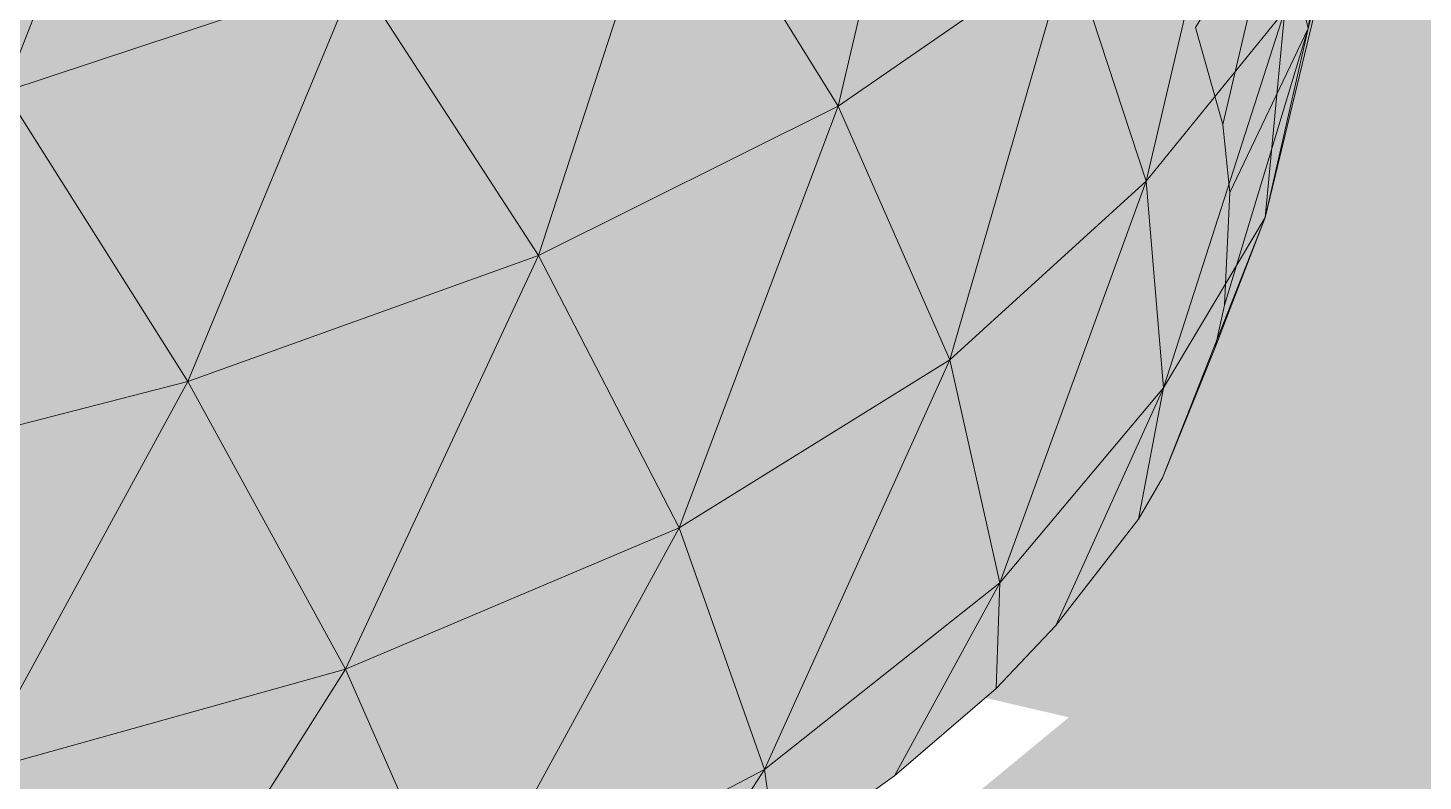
# Paper-space layout '01 Общая пространственная схема' of a CAD drawing. Header units: millimetres. Extents: x 10 to 584, y 10 to 410.
# Drawn here: x 181.96 to 211.32, y 229.78 to 245.62 of the extents above; entities that cross this region are included whole.
import ezdxf

# ---------------------------------------------------------------- set-up
doc = ezdxf.new("R2010")
doc.units = ezdxf.units.MM
doc.layers.add('P_BEYOND', color=7, linetype='Continuous', lineweight=9, true_color=0x9ea9a3)
doc.layers.add('P_FILL', color=7, linetype='Continuous', lineweight=0, true_color=0xe8e9e2)

psp = doc.layouts.new('01 Общая пространственная схема')

# ---------------------------------------------------------------- hatches: boundary and pattern name
at = {"layer": 'P_FILL', "true_color": 0xb5b4ab}
psp.add_hatch(color=7, dxfattribs=at).paths.add_polyline_path([(70.047, 230.856), (126.597, 277.479), (128.876, 276.948), (174.457, 266.323), (173.246, 265.324), (127.665, 275.949), (73.538, 231.324), (175.335, 207.596), (229.462, 252.221), (183.881, 262.845), (185.093, 263.845), (230.674, 253.22), (232.953, 252.689), (176.403, 206.066), (174.124, 206.597), (72.326, 230.325), (70.047, 230.856)])
at = {"layer": 'P_FILL', "true_color": 0xa8a79f}
psp.add_hatch(color=7, dxfattribs=at).paths.add_polyline_path([(183.881, 235.779), (183.881, 262.845), (229.462, 252.221), (229.462, 225.155), (183.881, 235.779)])
at = {"layer": 'P_FILL', "true_color": 0xd9d3c3}
for points in [[(208.903, 245.615), (208.245, 248.443), (210.214, 254.128), (208.903, 245.615)], [(206.944, 238.902), (207.142, 239.791), (208.903, 245.615), (208.002, 241.638), (206.944, 238.902)]]:
    psp.add_hatch(color=7, dxfattribs=at).paths.add_polyline_path(points)
at = {"layer": 'P_FILL', "true_color": 0xd6d0c0}
psp.add_hatch(color=7, dxfattribs=at).paths.add_polyline_path([(210.022, 249.993), (208.903, 245.615), (210.214, 254.128), (210.022, 249.993)])
at = {"layer": 'P_FILL', "true_color": 0x94938c}
psp.add_hatch(color=7, dxfattribs=at).paths.add_polyline_path([(232.953, 225.623), (176.403, 179), (176.403, 206.066), (232.953, 252.689), (232.953, 225.623)])
at = {"layer": 'P_FILL', "true_color": 0xb5b0a3}
for points in [[(199.015, 243.977), (195.549, 249.568), (201.025, 252.561), (199.015, 243.977)], [(203.875, 247.336), (199.015, 243.977), (201.025, 252.561), (203.875, 247.336)], [(205.496, 242.397), (203.875, 247.336), (207.509, 250.981), (205.496, 242.397)], [(208.412, 245.988), (205.496, 242.397), (207.509, 250.981), (208.412, 245.988)], [(208.002, 241.638), (208.412, 245.988), (210.022, 249.993), (208.002, 241.638)], [(188.876, 246.743), (195.549, 249.568), (192.706, 240.839), (188.876, 246.743)], [(195.549, 249.568), (199.015, 243.977), (192.706, 240.839), (195.549, 249.568)], [(201.362, 238.641), (199.015, 243.977), (203.875, 247.336), (201.362, 238.641)], [(205.496, 242.397), (201.362, 238.641), (203.875, 247.336), (205.496, 242.397)], [(181.478, 244.287), (188.876, 246.743), (185.33, 238.184), (181.478, 244.287)], [(188.876, 246.743), (192.706, 240.839), (185.33, 238.184), (188.876, 246.743)], [(205.862, 238.054), (205.496, 242.397), (208.412, 245.988), (205.862, 238.054)], [(208.002, 241.638), (205.862, 238.054), (208.412, 245.988), (208.002, 241.638)], [(192.706, 240.839), (199.015, 243.977), (195.671, 235.107), (192.706, 240.839)], [(199.015, 243.977), (201.362, 238.641), (195.671, 235.107), (199.015, 243.977)], [(202.417, 233.953), (201.362, 238.641), (205.496, 242.397), (202.417, 233.953)], [(205.862, 238.054), (202.417, 233.953), (205.496, 242.397), (205.862, 238.054)], [(205.862, 238.054), (208.002, 241.638), (205.84, 236.157), (205.332, 235.292), (205.862, 238.054)], [(206.944, 238.902), (205.84, 236.157), (208.002, 241.638), (206.944, 238.902)], [(185.33, 238.184), (192.706, 240.839), (188.645, 232.133), (185.33, 238.184)], [(192.706, 240.839), (195.671, 235.107), (188.645, 232.133), (192.706, 240.839)], [(195.671, 235.107), (201.362, 238.641), (197.463, 230.025), (195.671, 235.107)], [(201.362, 238.641), (202.417, 233.953), (197.463, 230.025), (201.362, 238.641)], [(177.503, 236.172), (185.33, 238.184), (180.835, 229.951), (177.503, 236.172)], [(185.33, 238.184), (188.645, 232.133), (180.835, 229.951), (185.33, 238.184)], [(202.417, 233.953), (205.862, 238.054), (203.594, 233.049), (202.337, 231.727), (202.417, 233.953)], [(205.332, 235.292), (203.594, 233.049), (205.862, 238.054), (205.332, 235.292)], [(188.645, 232.133), (195.671, 235.107), (191.056, 226.654), (188.645, 232.133)], [(195.671, 235.107), (197.463, 230.025), (191.056, 226.654), (195.671, 235.107)], [(197.463, 230.025), (202.417, 233.953), (200.201, 229.893), (197.728, 228.122), (197.463, 230.025)], [(200.201, 229.893), (202.417, 233.953), (202.337, 231.727), (200.201, 229.893)], [(180.835, 229.951), (188.645, 232.133), (183.598, 224.156), (180.835, 229.951)], [(188.645, 232.133), (191.056, 226.654), (183.598, 224.156), (188.645, 232.133)], [(191.056, 226.654), (197.463, 230.025), (195.281, 226.659), (191.599, 224.807), (191.056, 226.654)], [(195.281, 226.659), (197.463, 230.025), (197.728, 228.122), (195.281, 226.659)]]:
    psp.add_hatch(color=7, dxfattribs=at).paths.add_polyline_path(points)
at = {"layer": 'P_FILL', "true_color": 0xbdb7aa}
psp.add_hatch(color=7, dxfattribs=at).paths.add_polyline_path([(177.4, 251.382), (184.619, 252.373), (181.478, 244.287), (177.4, 251.382)])
at = {"layer": 'P_FILL', "true_color": 0xb9b3a6}
psp.add_hatch(color=7, dxfattribs=at).paths.add_polyline_path([(184.619, 252.373), (188.876, 246.743), (181.478, 244.287), (184.619, 252.373)])
at = {"layer": 'P_FILL', "true_color": 0xd7d1c1}
psp.add_hatch(color=7, dxfattribs=at).paths.add_polyline_path([(208.002, 241.638), (208.903, 245.615), (210.022, 249.993), (208.002, 241.638)])
at = {"layer": 'P_FILL', "true_color": 0xded8c7}
psp.add_hatch(color=7, dxfattribs=at).paths.add_polyline_path([(207.109, 243.59), (206.532, 245.634), (208.245, 248.443), (207.109, 243.59)])
at = {"layer": 'P_FILL', "true_color": 0xdcd5c5}
for points in [[(207.109, 243.59), (208.245, 248.443), (208.903, 245.615), (207.258, 242.159), (207.109, 243.59)], [(207.142, 239.791), (207.258, 242.159), (208.903, 245.615), (207.142, 239.791)]]:
    psp.add_hatch(color=7, dxfattribs=at).paths.add_polyline_path(points)
at = {"layer": 'P_FILL', "true_color": 0xb6b1a4}
psp.add_hatch(color=7, dxfattribs=at).paths.add_polyline_path([(181.478, 244.287), (185.33, 238.184), (177.503, 236.172), (181.478, 244.287)])

# ---------------------------------------------------------------- linework, layer by layer
at = {"layer": 'P_BEYOND'}
for points in [[(208.903, 245.615), (208.245, 248.443), (210.214, 254.128), (208.903, 245.615)], [(210.022, 249.993), (208.903, 245.615), (210.214, 254.128), (210.022, 249.993)], [(199.015, 243.977), (195.549, 249.568), (201.025, 252.561), (199.015, 243.977)], [(203.875, 247.336), (199.015, 243.977), (201.025, 252.561), (203.875, 247.336)], [(177.4, 251.382), (184.619, 252.373), (181.478, 244.287), (177.4, 251.382)], [(184.619, 252.373), (188.876, 246.743), (181.478, 244.287), (184.619, 252.373)], [(205.496, 242.397), (203.875, 247.336), (207.509, 250.981), (205.496, 242.397)], [(208.412, 245.988), (205.496, 242.397), (207.509, 250.981), (208.412, 245.988)], [(208.002, 241.638), (208.903, 245.615), (210.022, 249.993), (208.002, 241.638)], [(208.002, 241.638), (208.412, 245.988), (210.022, 249.993), (208.002, 241.638)], [(188.876, 246.743), (195.549, 249.568), (192.706, 240.839), (188.876, 246.743)], [(195.549, 249.568), (199.015, 243.977), (192.706, 240.839), (195.549, 249.568)], [(207.109, 243.59), (206.532, 245.634), (208.245, 248.443), (207.109, 243.59)], [(207.109, 243.59), (208.245, 248.443), (208.903, 245.615), (207.258, 242.159), (207.109, 243.59)], [(201.362, 238.641), (199.015, 243.977), (203.875, 247.336), (201.362, 238.641)], [(205.496, 242.397), (201.362, 238.641), (203.875, 247.336), (205.496, 242.397)], [(181.478, 244.287), (188.876, 246.743), (185.33, 238.184), (181.478, 244.287)], [(188.876, 246.743), (192.706, 240.839), (185.33, 238.184), (188.876, 246.743)], [(205.862, 238.054), (205.496, 242.397), (208.412, 245.988), (205.862, 238.054)], [(208.002, 241.638), (205.862, 238.054), (208.412, 245.988), (208.002, 241.638)], [(206.944, 238.902), (207.142, 239.791), (208.903, 245.615), (208.002, 241.638), (206.944, 238.902)], [(207.142, 239.791), (207.258, 242.159), (208.903, 245.615), (207.142, 239.791)], [(181.478, 244.287), (185.33, 238.184), (177.503, 236.172), (181.478, 244.287)], [(192.706, 240.839), (199.015, 243.977), (195.671, 235.107), (192.706, 240.839)], [(199.015, 243.977), (201.362, 238.641), (195.671, 235.107), (199.015, 243.977)], [(202.417, 233.953), (201.362, 238.641), (205.496, 242.397), (202.417, 233.953)], [(205.862, 238.054), (202.417, 233.953), (205.496, 242.397), (205.862, 238.054)], [(205.862, 238.054), (208.002, 241.638), (205.84, 236.157), (205.332, 235.292), (205.862, 238.054)], [(206.944, 238.902), (205.84, 236.157), (208.002, 241.638), (206.944, 238.902)], [(185.33, 238.184), (192.706, 240.839), (188.645, 232.133), (185.33, 238.184)], [(192.706, 240.839), (195.671, 235.107), (188.645, 232.133), (192.706, 240.839)], [(195.671, 235.107), (201.362, 238.641), (197.463, 230.025), (195.671, 235.107)], [(201.362, 238.641), (202.417, 233.953), (197.463, 230.025), (201.362, 238.641)], [(177.503, 236.172), (185.33, 238.184), (180.835, 229.951), (177.503, 236.172)], [(185.33, 238.184), (188.645, 232.133), (180.835, 229.951), (185.33, 238.184)], [(202.417, 233.953), (205.862, 238.054), (203.594, 233.049), (202.337, 231.727), (202.417, 233.953)], [(205.332, 235.292), (203.594, 233.049), (205.862, 238.054), (205.332, 235.292)], [(188.645, 232.133), (195.671, 235.107), (191.056, 226.654), (188.645, 232.133)], [(195.671, 235.107), (197.463, 230.025), (191.056, 226.654), (195.671, 235.107)], [(197.463, 230.025), (202.417, 233.953), (200.201, 229.893), (197.728, 228.122), (197.463, 230.025)], [(200.201, 229.893), (202.417, 233.953), (202.337, 231.727), (200.201, 229.893)], [(180.835, 229.951), (188.645, 232.133), (183.598, 224.156), (180.835, 229.951)], [(188.645, 232.133), (191.056, 226.654), (183.598, 224.156), (188.645, 232.133)], [(191.056, 226.654), (197.463, 230.025), (195.281, 226.659), (191.599, 224.807), (191.056, 226.654)], [(195.281, 226.659), (197.463, 230.025), (197.728, 228.122), (195.281, 226.659)]]:
    psp.add_lwpolyline(points, dxfattribs=at)

doc.saveas('drawing.dxf')
